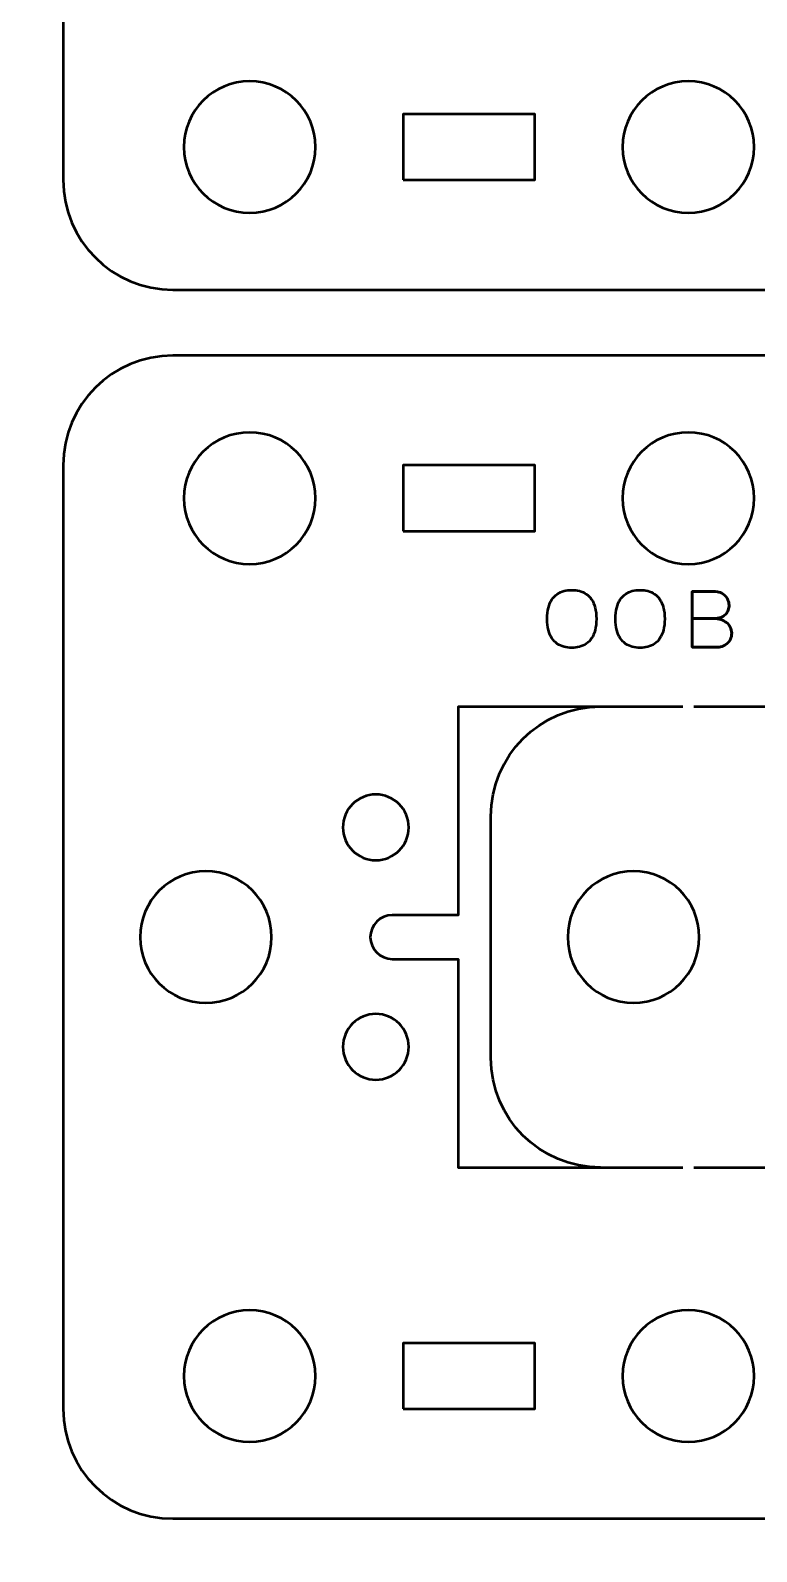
# Model space of a CAD drawing. Header units: centimetres. Extents: x -21 to 0, y -29.7 to 0.
# Drawn here: x -12.5 to -9.19, y -13.15 to -6.22 of the extents above; entities that cross this region are included whole.
import ezdxf

# ---------------------------------------------------------------- set-up
doc = ezdxf.new("R2010")
doc.units = ezdxf.units.CM
doc.header["$MEASUREMENT"] = 0
doc.layers.add('Layer 1', color=7, linetype='Continuous')

msp = doc.modelspace()

# ---------------------------------------------------------------- linework, layer by layer
at = {"layer": 'Layer 1', "color": 22, "lineweight": 53}
msp.add_open_spline([(-21.00003, -29.19995), (-21.00003, -29.19995), (-21.00003, -0.49992), (-21.00003, -0.49992), (-21.00003, -0.49992), (-21.00003, -0.22295), (-20.77694, 0.00004), (-20.49994, 0.00004), (-20.49994, 0.00004), (-20.49994, 0.00004), (-0.50008, 0.00004), (-0.50008, 0.00004), (-0.50008, 0.00004), (-0.22294, 0.00004), (0.00002, -0.22295), (0.00002, -0.49992), (0.00002, -0.49992), (0.00002, -0.49992), (0.00002, -29.19995), (0.00002, -29.19995), (0.00002, -29.19995), (0.00002, -29.47695), (-0.22294, -29.70004), (-0.50008, -29.70004), (-0.50008, -29.70004), (-0.50008, -29.70004), (-20.49994, -29.70004), (-20.49994, -29.70004), (-20.49994, -29.70004), (-20.77694, -29.70004), (-21.00003, -29.47695), (-21.00003, -29.19995)], degree=3, knots=[0, 0, 0, 0, 0.125, 0.125, 0.125, 0.125, 0.25, 0.25, 0.25, 0.25, 0.375, 0.375, 0.375, 0.375, 0.5, 0.5, 0.5, 0.5, 0.625, 0.625, 0.625, 0.625, 0.75, 0.75, 0.75, 0.75, 0.875, 0.875, 0.875, 0.875, 1, 1, 1, 1], dxfattribs=at)
at = {"layer": 'Layer 1', "color": 2, "lineweight": 53}
for points in [[(-5.1501, -2.09998), (-4.8731, -2.09998), (-4.65, -2.32307), (-4.65, -2.60007), (-4.65, -2.60007), (-4.65, -2.60007), (-4.65, -6.89993), (-4.65, -6.89993), (-4.65, -6.89993), (-4.65, -7.17706), (-4.8731, -7.40002), (-5.1501, -7.40002), (-5.1501, -7.40002), (-7.91669, -7.40002), (-9.08331, -7.40002), (-11.8499, -7.40002), (-11.8499, -7.40002), (-12.1269, -7.40002), (-12.35, -7.17693), (-12.35, -6.89993), (-12.35, -6.89993), (-12.35, -6.89993), (-12.35, -2.60007), (-12.35, -2.60007), (-12.35, -2.60007), (-12.35, -2.32294), (-12.1269, -2.09998), (-11.8499, -2.09998), (-11.8499, -2.09998), (-9.08331, -2.09998), (-7.91669, -2.09998), (-5.1501, -2.09998)], [(-5.1501, -7.69998), (-4.8731, -7.69998), (-4.65, -7.92307), (-4.65, -8.20007), (-4.65, -8.20007), (-4.65, -8.20007), (-4.65, -12.49993), (-4.65, -12.49993), (-4.65, -12.49993), (-4.65, -12.77706), (-4.8731, -13.00002), (-5.1501, -13.00002), (-5.1501, -13.00002), (-7.91669, -13.00002), (-9.08331, -13.00002), (-11.8499, -13.00002), (-11.8499, -13.00002), (-12.1269, -13.00002), (-12.35, -12.77693), (-12.35, -12.49993), (-12.35, -12.49993), (-12.35, -12.49993), (-12.35, -8.20007), (-12.35, -8.20007), (-12.35, -8.20007), (-12.35, -7.92294), (-12.1269, -7.69998), (-11.8499, -7.69998), (-11.8499, -7.69998), (-9.08331, -7.69998), (-7.91669, -7.69998), (-5.1501, -7.69998)]]:
    msp.add_open_spline(points, degree=3, knots=[0, 0, 0, 0, 0.125, 0.125, 0.125, 0.125, 0.25, 0.25, 0.25, 0.25, 0.375, 0.375, 0.375, 0.375, 0.5, 0.5, 0.5, 0.5, 0.625, 0.625, 0.625, 0.625, 0.75, 0.75, 0.75, 0.75, 0.875, 0.875, 0.875, 0.875, 1, 1, 1, 1], dxfattribs=at)
at = {"layer": 'Layer 1', "lineweight": 53}
for points in [[(-11.49997, -6.44999), (-11.3342, -6.44999), (-11.19997, -6.58422), (-11.19997, -6.75), (-11.19997, -6.75), (-11.19997, -6.91566), (-11.3342, -7.05), (-11.49997, -7.05), (-11.49997, -7.05), (-11.66563, -7.05), (-11.79997, -6.91566), (-11.79997, -6.75), (-11.79997, -6.75), (-11.79997, -6.58422), (-11.66563, -6.44999), (-11.49997, -6.44999)], [(-9.49991, -6.44999), (-9.33428, -6.44999), (-9.1999, -6.58422), (-9.1999, -6.75), (-9.1999, -6.75), (-9.1999, -6.91566), (-9.33428, -7.05), (-9.49991, -7.05), (-9.49991, -7.05), (-9.66568, -7.05), (-9.79991, -6.91566), (-9.79991, -6.75), (-9.79991, -6.75), (-9.79991, -6.58422), (-9.66568, -6.44999), (-9.49991, -6.44999)], [(-10.79995, -6.89993), (-10.79995, -6.89993), (-10.79995, -6.59992), (-10.79995, -6.59992), (-10.79995, -6.59992), (-10.79995, -6.59992), (-10.19996, -6.59992), (-10.19996, -6.59992), (-10.19996, -6.59992), (-10.19996, -6.59992), (-10.19996, -6.89993), (-10.19996, -6.89993), (-10.19996, -6.89993), (-10.19996, -6.89993), (-10.79995, -6.89993), (-10.79995, -6.89993)], [(-11.49997, -8.05001), (-11.3342, -8.05001), (-11.19997, -8.18433), (-11.19997, -8.35), (-11.19997, -8.35), (-11.19997, -8.51563), (-11.3342, -8.65), (-11.49997, -8.65), (-11.49997, -8.65), (-11.66563, -8.65), (-11.79997, -8.51563), (-11.79997, -8.35), (-11.79997, -8.35), (-11.79997, -8.18433), (-11.66563, -8.05001), (-11.49997, -8.05001)], [(-9.49991, -8.05001), (-9.33428, -8.05001), (-9.1999, -8.18433), (-9.1999, -8.35), (-9.1999, -8.35), (-9.1999, -8.51563), (-9.33428, -8.65), (-9.49991, -8.65), (-9.49991, -8.65), (-9.66568, -8.65), (-9.79991, -8.51563), (-9.79991, -8.35), (-9.79991, -8.35), (-9.79991, -8.18433), (-9.66568, -8.05001), (-9.49991, -8.05001)], [(-10.79995, -8.50007), (-10.79995, -8.50007), (-10.79995, -8.20007), (-10.79995, -8.20007), (-10.79995, -8.20007), (-10.79995, -8.20007), (-10.19996, -8.20007), (-10.19996, -8.20007), (-10.19996, -8.20007), (-10.19996, -8.20007), (-10.19996, -8.50007), (-10.19996, -8.50007), (-10.19996, -8.50007), (-10.19996, -8.50007), (-10.79995, -8.50007), (-10.79995, -8.50007)], [(-11.69997, -10.05001), (-11.5342, -10.05001), (-11.39997, -10.18433), (-11.39997, -10.35), (-11.39997, -10.35), (-11.39997, -10.51563), (-11.5342, -10.65), (-11.69997, -10.65), (-11.69997, -10.65), (-11.86563, -10.65), (-11.99997, -10.51563), (-11.99997, -10.35), (-11.99997, -10.35), (-11.99997, -10.18433), (-11.86563, -10.05001), (-11.69997, -10.05001)], [(-11.49997, -12.04999), (-11.3342, -12.04999), (-11.19997, -12.18422), (-11.19997, -12.35), (-11.19997, -12.35), (-11.19997, -12.51566), (-11.3342, -12.65), (-11.49997, -12.65), (-11.49997, -12.65), (-11.66563, -12.65), (-11.79997, -12.51566), (-11.79997, -12.35), (-11.79997, -12.35), (-11.79997, -12.18422), (-11.66563, -12.04999), (-11.49997, -12.04999)], [(-9.49991, -12.04999), (-9.33428, -12.04999), (-9.1999, -12.18422), (-9.1999, -12.35), (-9.1999, -12.35), (-9.1999, -12.51566), (-9.33428, -12.65), (-9.49991, -12.65), (-9.49991, -12.65), (-9.66568, -12.65), (-9.79991, -12.51566), (-9.79991, -12.35), (-9.79991, -12.35), (-9.79991, -12.18422), (-9.66568, -12.04999), (-9.49991, -12.04999)], [(-10.79995, -12.49993), (-10.79995, -12.49993), (-10.79995, -12.19992), (-10.79995, -12.19992), (-10.79995, -12.19992), (-10.79995, -12.19992), (-10.19996, -12.19992), (-10.19996, -12.19992), (-10.19996, -12.19992), (-10.19996, -12.19992), (-10.19996, -12.49993), (-10.19996, -12.49993), (-10.19996, -12.49993), (-10.19996, -12.49993), (-10.79995, -12.49993), (-10.79995, -12.49993)]]:
    msp.add_open_spline(points, degree=3, knots=[0, 0, 0, 0, 0.25, 0.25, 0.25, 0.25, 0.5, 0.5, 0.5, 0.5, 0.75, 0.75, 0.75, 0.75, 1, 1, 1, 1], dxfattribs=at)
at = {"layer": 'Layer 1', "color": 30, "lineweight": 53}
for points, knots in [([(-10.03142, -9.0316), (-10.01901, -9.03166), (-10.00725, -9.03019), (-9.99602, -9.0273), (-9.99602, -9.0273), (-9.98485, -9.02436), (-9.97462, -9.01978), (-9.96527, -9.01343), (-9.96527, -9.01343), (-9.95592, -9.00714), (-9.94781, -8.99885), (-9.94093, -8.98862), (-9.94093, -8.98862), (-9.93405, -8.97839), (-9.92876, -8.96598), (-9.92499, -8.9514), (-9.92499, -8.9514), (-9.92117, -8.93682), (-9.91929, -8.91982), (-9.91923, -8.90036), (-9.91923, -8.90036), (-9.91929, -8.8809), (-9.92117, -8.86391), (-9.92499, -8.84927), (-9.92499, -8.84927), (-9.92876, -8.83463), (-9.93405, -8.82216), (-9.94093, -8.81187), (-9.94093, -8.81187), (-9.94781, -8.80158), (-9.95592, -8.79323), (-9.96527, -8.78683), (-9.96527, -8.78683), (-9.97462, -8.78042), (-9.98485, -8.77577), (-9.99602, -8.77277), (-9.99602, -8.77277), (-10.00725, -8.76983), (-10.01901, -8.76836), (-10.03142, -8.76842), (-10.03142, -8.76842), (-10.04382, -8.76836), (-10.05558, -8.76983), (-10.06681, -8.77277), (-10.06681, -8.77277), (-10.07798, -8.77577), (-10.08821, -8.78042), (-10.09756, -8.78683), (-10.09756, -8.78683), (-10.10691, -8.79323), (-10.11502, -8.80158), (-10.1219, -8.81187), (-10.1219, -8.81187), (-10.12878, -8.82216), (-10.13407, -8.83463), (-10.13784, -8.84927), (-10.13784, -8.84927), (-10.14166, -8.86391), (-10.14354, -8.8809), (-10.1436, -8.90036), (-10.1436, -8.90036), (-10.14354, -8.91982), (-10.14166, -8.93682), (-10.13784, -8.9514), (-10.13784, -8.9514), (-10.13407, -8.96598), (-10.12878, -8.97839), (-10.1219, -8.98862), (-10.1219, -8.98862), (-10.11502, -8.99885), (-10.10691, -9.00714), (-10.09756, -9.01343), (-10.09756, -9.01343), (-10.08821, -9.01978), (-10.07798, -9.02436), (-10.06681, -9.0273), (-10.06681, -9.0273), (-10.05558, -9.03019), (-10.04382, -9.03166), (-10.03142, -9.0316)], [0, 0, 0, 0, 0.05, 0.05, 0.05, 0.05, 0.1, 0.1, 0.1, 0.1, 0.15, 0.15, 0.15, 0.15, 0.2, 0.2, 0.2, 0.2, 0.25, 0.25, 0.25, 0.25, 0.3, 0.3, 0.3, 0.3, 0.35, 0.35, 0.35, 0.35, 0.4, 0.4, 0.4, 0.4, 0.45, 0.45, 0.45, 0.45, 0.5, 0.5, 0.5, 0.5, 0.55, 0.55, 0.55, 0.55, 0.6, 0.6, 0.6, 0.6, 0.65, 0.65, 0.65, 0.65, 0.7, 0.7, 0.7, 0.7, 0.75, 0.75, 0.75, 0.75, 0.8, 0.8, 0.8, 0.8, 0.85, 0.85, 0.85, 0.85, 0.9, 0.9, 0.9, 0.9, 0.95, 0.95, 0.95, 0.95, 1, 1, 1, 1]), ([(-10.03142, -9.0316), (-10.01901, -9.03166), (-10.00725, -9.03019), (-9.99602, -9.0273), (-9.99602, -9.0273), (-9.98485, -9.02436), (-9.97462, -9.01978), (-9.96527, -9.01343), (-9.96527, -9.01343), (-9.95592, -9.00714), (-9.94781, -8.99885), (-9.94093, -8.98862), (-9.94093, -8.98862), (-9.93405, -8.97839), (-9.92876, -8.96598), (-9.92499, -8.9514), (-9.92499, -8.9514), (-9.92117, -8.93682), (-9.91929, -8.91982), (-9.91923, -8.90036), (-9.91923, -8.90036), (-9.91929, -8.8809), (-9.92117, -8.86391), (-9.92499, -8.84927), (-9.92499, -8.84927), (-9.92876, -8.83463), (-9.93405, -8.82216), (-9.94093, -8.81187), (-9.94093, -8.81187), (-9.94781, -8.80158), (-9.95592, -8.79323), (-9.96527, -8.78683), (-9.96527, -8.78683), (-9.97462, -8.78042), (-9.98485, -8.77577), (-9.99602, -8.77277), (-9.99602, -8.77277), (-10.00725, -8.76983), (-10.01901, -8.76836), (-10.03142, -8.76842), (-10.03142, -8.76842), (-10.04382, -8.76836), (-10.05558, -8.76983), (-10.06681, -8.77277), (-10.06681, -8.77277), (-10.07798, -8.77577), (-10.08821, -8.78042), (-10.09756, -8.78683), (-10.09756, -8.78683), (-10.10691, -8.79323), (-10.11502, -8.80158), (-10.1219, -8.81187), (-10.1219, -8.81187), (-10.12878, -8.82216), (-10.13407, -8.83463), (-10.13784, -8.84927), (-10.13784, -8.84927), (-10.14166, -8.86391), (-10.14354, -8.8809), (-10.1436, -8.90036), (-10.1436, -8.90036), (-10.14354, -8.91982), (-10.14166, -8.93682), (-10.13784, -8.9514), (-10.13784, -8.9514), (-10.13407, -8.96598), (-10.12878, -8.97839), (-10.1219, -8.98862), (-10.1219, -8.98862), (-10.11502, -8.99885), (-10.10691, -9.00714), (-10.09756, -9.01343), (-10.09756, -9.01343), (-10.08821, -9.01978), (-10.07798, -9.02436), (-10.06681, -9.0273), (-10.06681, -9.0273), (-10.05558, -9.03019), (-10.04382, -9.03166), (-10.03142, -9.0316)], [0, 0, 0, 0, 0.05, 0.05, 0.05, 0.05, 0.1, 0.1, 0.1, 0.1, 0.15, 0.15, 0.15, 0.15, 0.2, 0.2, 0.2, 0.2, 0.25, 0.25, 0.25, 0.25, 0.3, 0.3, 0.3, 0.3, 0.35, 0.35, 0.35, 0.35, 0.4, 0.4, 0.4, 0.4, 0.45, 0.45, 0.45, 0.45, 0.5, 0.5, 0.5, 0.5, 0.55, 0.55, 0.55, 0.55, 0.6, 0.6, 0.6, 0.6, 0.65, 0.65, 0.65, 0.65, 0.7, 0.7, 0.7, 0.7, 0.75, 0.75, 0.75, 0.75, 0.8, 0.8, 0.8, 0.8, 0.85, 0.85, 0.85, 0.85, 0.9, 0.9, 0.9, 0.9, 0.95, 0.95, 0.95, 0.95, 1, 1, 1, 1]), ([(-9.71992, -9.0316), (-9.70751, -9.03166), (-9.69575, -9.03019), (-9.68452, -9.0273), (-9.68452, -9.0273), (-9.67335, -9.02436), (-9.66312, -9.01978), (-9.65377, -9.01343), (-9.65377, -9.01343), (-9.64442, -9.00714), (-9.63631, -8.99885), (-9.62943, -8.98862), (-9.62943, -8.98862), (-9.62255, -8.97839), (-9.61726, -8.96598), (-9.61349, -8.9514), (-9.61349, -8.9514), (-9.60967, -8.93682), (-9.60779, -8.91982), (-9.60773, -8.90036), (-9.60773, -8.90036), (-9.60779, -8.8809), (-9.60967, -8.86391), (-9.61349, -8.84927), (-9.61349, -8.84927), (-9.61726, -8.83463), (-9.62255, -8.82216), (-9.62943, -8.81187), (-9.62943, -8.81187), (-9.63631, -8.80158), (-9.64442, -8.79323), (-9.65377, -8.78683), (-9.65377, -8.78683), (-9.66312, -8.78042), (-9.67335, -8.77577), (-9.68452, -8.77277), (-9.68452, -8.77277), (-9.69575, -8.76983), (-9.70751, -8.76836), (-9.71992, -8.76842), (-9.71992, -8.76842), (-9.73232, -8.76836), (-9.74408, -8.76983), (-9.75531, -8.77277), (-9.75531, -8.77277), (-9.76648, -8.77577), (-9.77671, -8.78042), (-9.78606, -8.78683), (-9.78606, -8.78683), (-9.79541, -8.79323), (-9.80352, -8.80158), (-9.8104, -8.81187), (-9.8104, -8.81187), (-9.81728, -8.82216), (-9.82257, -8.83463), (-9.82634, -8.84927), (-9.82634, -8.84927), (-9.83016, -8.86391), (-9.83204, -8.8809), (-9.8321, -8.90036), (-9.8321, -8.90036), (-9.83204, -8.91982), (-9.83016, -8.93682), (-9.82634, -8.9514), (-9.82634, -8.9514), (-9.82257, -8.96598), (-9.81728, -8.97839), (-9.8104, -8.98862), (-9.8104, -8.98862), (-9.80352, -8.99885), (-9.79541, -9.00714), (-9.78606, -9.01343), (-9.78606, -9.01343), (-9.77671, -9.01978), (-9.76648, -9.02436), (-9.75531, -9.0273), (-9.75531, -9.0273), (-9.74408, -9.03019), (-9.73232, -9.03166), (-9.71992, -9.0316)], [0, 0, 0, 0, 0.05, 0.05, 0.05, 0.05, 0.1, 0.1, 0.1, 0.1, 0.15, 0.15, 0.15, 0.15, 0.2, 0.2, 0.2, 0.2, 0.25, 0.25, 0.25, 0.25, 0.3, 0.3, 0.3, 0.3, 0.35, 0.35, 0.35, 0.35, 0.4, 0.4, 0.4, 0.4, 0.45, 0.45, 0.45, 0.45, 0.5, 0.5, 0.5, 0.5, 0.55, 0.55, 0.55, 0.55, 0.6, 0.6, 0.6, 0.6, 0.65, 0.65, 0.65, 0.65, 0.7, 0.7, 0.7, 0.7, 0.75, 0.75, 0.75, 0.75, 0.8, 0.8, 0.8, 0.8, 0.85, 0.85, 0.85, 0.85, 0.9, 0.9, 0.9, 0.9, 0.95, 0.95, 0.95, 0.95, 1, 1, 1, 1]), ([(-9.71992, -9.0316), (-9.70751, -9.03166), (-9.69575, -9.03019), (-9.68452, -9.0273), (-9.68452, -9.0273), (-9.67335, -9.02436), (-9.66312, -9.01978), (-9.65377, -9.01343), (-9.65377, -9.01343), (-9.64442, -9.00714), (-9.63631, -8.99885), (-9.62943, -8.98862), (-9.62943, -8.98862), (-9.62255, -8.97839), (-9.61726, -8.96598), (-9.61349, -8.9514), (-9.61349, -8.9514), (-9.60967, -8.93682), (-9.60779, -8.91982), (-9.60773, -8.90036), (-9.60773, -8.90036), (-9.60779, -8.8809), (-9.60967, -8.86391), (-9.61349, -8.84927), (-9.61349, -8.84927), (-9.61726, -8.83463), (-9.62255, -8.82216), (-9.62943, -8.81187), (-9.62943, -8.81187), (-9.63631, -8.80158), (-9.64442, -8.79323), (-9.65377, -8.78683), (-9.65377, -8.78683), (-9.66312, -8.78042), (-9.67335, -8.77577), (-9.68452, -8.77277), (-9.68452, -8.77277), (-9.69575, -8.76983), (-9.70751, -8.76836), (-9.71992, -8.76842), (-9.71992, -8.76842), (-9.73232, -8.76836), (-9.74408, -8.76983), (-9.75531, -8.77277), (-9.75531, -8.77277), (-9.76648, -8.77577), (-9.77671, -8.78042), (-9.78606, -8.78683), (-9.78606, -8.78683), (-9.79541, -8.79323), (-9.80352, -8.80158), (-9.8104, -8.81187), (-9.8104, -8.81187), (-9.81728, -8.82216), (-9.82257, -8.83463), (-9.82634, -8.84927), (-9.82634, -8.84927), (-9.83016, -8.86391), (-9.83204, -8.8809), (-9.8321, -8.90036), (-9.8321, -8.90036), (-9.83204, -8.91982), (-9.83016, -8.93682), (-9.82634, -8.9514), (-9.82634, -8.9514), (-9.82257, -8.96598), (-9.81728, -8.97839), (-9.8104, -8.98862), (-9.8104, -8.98862), (-9.80352, -8.99885), (-9.79541, -9.00714), (-9.78606, -9.01343), (-9.78606, -9.01343), (-9.77671, -9.01978), (-9.76648, -9.02436), (-9.75531, -9.0273), (-9.75531, -9.0273), (-9.74408, -9.03019), (-9.73232, -9.03166), (-9.71992, -9.0316)], [0, 0, 0, 0, 0.05, 0.05, 0.05, 0.05, 0.1, 0.1, 0.1, 0.1, 0.15, 0.15, 0.15, 0.15, 0.2, 0.2, 0.2, 0.2, 0.25, 0.25, 0.25, 0.25, 0.3, 0.3, 0.3, 0.3, 0.35, 0.35, 0.35, 0.35, 0.4, 0.4, 0.4, 0.4, 0.45, 0.45, 0.45, 0.45, 0.5, 0.5, 0.5, 0.5, 0.55, 0.55, 0.55, 0.55, 0.6, 0.6, 0.6, 0.6, 0.65, 0.65, 0.65, 0.65, 0.7, 0.7, 0.7, 0.7, 0.75, 0.75, 0.75, 0.75, 0.8, 0.8, 0.8, 0.8, 0.85, 0.85, 0.85, 0.85, 0.9, 0.9, 0.9, 0.9, 0.95, 0.95, 0.95, 0.95, 1, 1, 1, 1]), ([(-9.4825, -8.8986), (-9.4825, -8.8986), (-9.38478, -8.8986), (-9.38478, -8.8986), (-9.38478, -8.8986), (-9.37208, -8.89854), (-9.36126, -8.89678), (-9.35215, -8.89331), (-9.35215, -8.89331), (-9.34309, -8.8899), (-9.33574, -8.88525), (-9.33004, -8.87943), (-9.33004, -8.87943), (-9.32434, -8.87361), (-9.32022, -8.86702), (-9.31763, -8.85973), (-9.31763, -8.85973), (-9.31511, -8.8525), (-9.31393, -8.84498), (-9.31422, -8.83721), (-9.31422, -8.83721), (-9.31458, -8.82945), (-9.31622, -8.82193), (-9.31916, -8.81458), (-9.31916, -8.81458), (-9.32204, -8.80723), (-9.32639, -8.80058), (-9.3321, -8.79465), (-9.3321, -8.79465), (-9.3378, -8.78871), (-9.34492, -8.784), (-9.35356, -8.78053), (-9.35356, -8.78053), (-9.3622, -8.77701), (-9.37237, -8.77518), (-9.38407, -8.77513), (-9.38407, -8.77513), (-9.38407, -8.77513), (-9.4825, -8.77513), (-9.4825, -8.77513), (-9.4825, -8.77513), (-9.4825, -8.77513), (-9.4825, -9.02948), (-9.4825, -9.02948), (-9.4825, -9.02948), (-9.4825, -9.02948), (-9.3742, -9.02948), (-9.3742, -9.02948), (-9.3742, -9.02948), (-9.36408, -9.02948), (-9.35468, -9.02801), (-9.34597, -9.02513), (-9.34597, -9.02513), (-9.33727, -9.02219), (-9.32969, -9.01801), (-9.3231, -9.01243), (-9.3231, -9.01243), (-9.31658, -9.0069), (-9.31146, -9.0002), (-9.30781, -8.99226), (-9.30781, -8.99226), (-9.30417, -8.98432), (-9.30229, -8.97533), (-9.30223, -8.96527), (-9.30223, -8.96527), (-9.30246, -8.95516), (-9.30458, -8.94605), (-9.30864, -8.93787), (-9.30864, -8.93787), (-9.31269, -8.9297), (-9.31834, -8.92271), (-9.32563, -8.91683), (-9.32563, -8.91683), (-9.33292, -8.911), (-9.34162, -8.90648), (-9.35162, -8.90336), (-9.35162, -8.90336), (-9.36161, -8.90024), (-9.37267, -8.89866), (-9.38478, -8.8986), (-9.38478, -8.8986), (-9.37267, -8.89866), (-9.36161, -8.90024), (-9.35162, -8.90336), (-9.35162, -8.90336), (-9.34162, -8.90648), (-9.33292, -8.911), (-9.32563, -8.91683), (-9.32563, -8.91683), (-9.31834, -8.92271), (-9.31269, -8.9297), (-9.30864, -8.93787), (-9.30864, -8.93787), (-9.30458, -8.94605), (-9.30246, -8.95516), (-9.30223, -8.96527), (-9.30223, -8.96527), (-9.30229, -8.97533), (-9.30417, -8.98432), (-9.30781, -8.99226), (-9.30781, -8.99226), (-9.31146, -9.0002), (-9.31658, -9.0069), (-9.3231, -9.01243), (-9.3231, -9.01243), (-9.32969, -9.01801), (-9.33727, -9.02219), (-9.34597, -9.02513), (-9.34597, -9.02513), (-9.35468, -9.02801), (-9.36408, -9.02948), (-9.3742, -9.02948), (-9.3742, -9.02948), (-9.3742, -9.02948), (-9.4825, -9.02948), (-9.4825, -9.02948), (-9.4825, -9.02948), (-9.4825, -9.02948), (-9.4825, -8.77513), (-9.4825, -8.77513), (-9.4825, -8.77513), (-9.4825, -8.77513), (-9.38407, -8.77513), (-9.38407, -8.77513), (-9.38407, -8.77513), (-9.37237, -8.77518), (-9.3622, -8.77701), (-9.35356, -8.78053), (-9.35356, -8.78053), (-9.34492, -8.784), (-9.3378, -8.78871), (-9.3321, -8.79465), (-9.3321, -8.79465), (-9.32639, -8.80058), (-9.32204, -8.80723), (-9.31916, -8.81458), (-9.31916, -8.81458), (-9.31622, -8.82193), (-9.31458, -8.82945), (-9.31422, -8.83721), (-9.31422, -8.83721), (-9.31393, -8.84498), (-9.31511, -8.8525), (-9.31763, -8.85973), (-9.31763, -8.85973), (-9.32022, -8.86702), (-9.32434, -8.87361), (-9.33004, -8.87943), (-9.33004, -8.87943), (-9.33574, -8.88525), (-9.34309, -8.8899), (-9.35215, -8.89331), (-9.35215, -8.89331), (-9.36126, -8.89678), (-9.37208, -8.89854), (-9.38478, -8.8986), (-9.38478, -8.8986), (-9.38478, -8.8986), (-9.4825, -8.8986), (-9.4825, -8.8986)], [0, 0, 0, 0, 0.025, 0.025, 0.025, 0.025, 0.05, 0.05, 0.05, 0.05, 0.075, 0.075, 0.075, 0.075, 0.1, 0.1, 0.1, 0.1, 0.125, 0.125, 0.125, 0.125, 0.15, 0.15, 0.15, 0.15, 0.175, 0.175, 0.175, 0.175, 0.2, 0.2, 0.2, 0.2, 0.225, 0.225, 0.225, 0.225, 0.25, 0.25, 0.25, 0.25, 0.275, 0.275, 0.275, 0.275, 0.3, 0.3, 0.3, 0.3, 0.325, 0.325, 0.325, 0.325, 0.35, 0.35, 0.35, 0.35, 0.375, 0.375, 0.375, 0.375, 0.4, 0.4, 0.4, 0.4, 0.425, 0.425, 0.425, 0.425, 0.45, 0.45, 0.45, 0.45, 0.475, 0.475, 0.475, 0.475, 0.5, 0.5, 0.5, 0.5, 0.525, 0.525, 0.525, 0.525, 0.55, 0.55, 0.55, 0.55, 0.575, 0.575, 0.575, 0.575, 0.6, 0.6, 0.6, 0.6, 0.625, 0.625, 0.625, 0.625, 0.65, 0.65, 0.65, 0.65, 0.675, 0.675, 0.675, 0.675, 0.7, 0.7, 0.7, 0.7, 0.725, 0.725, 0.725, 0.725, 0.75, 0.75, 0.75, 0.75, 0.775, 0.775, 0.775, 0.775, 0.8, 0.8, 0.8, 0.8, 0.825, 0.825, 0.825, 0.825, 0.85, 0.85, 0.85, 0.85, 0.875, 0.875, 0.875, 0.875, 0.9, 0.9, 0.9, 0.9, 0.925, 0.925, 0.925, 0.925, 0.95, 0.95, 0.95, 0.95, 0.975, 0.975, 0.975, 0.975, 1, 1, 1, 1])]:
    msp.add_open_spline(points, degree=3, knots=knots, dxfattribs=at)
at = {"layer": 'Layer 1', "color": 250, "lineweight": 53}
for points, knots in [([(-9.525, -9.30002), (-9.525, -9.30002), (-10.55, -9.3), (-10.55, -9.3), (-10.55, -9.3), (-10.55, -9.3), (-10.55, -10.25002), (-10.55, -10.25002), (-10.55, -10.25002), (-10.55, -10.25002), (-10.85005, -10.25002), (-10.85005, -10.25002), (-10.85005, -10.25002), (-10.90526, -10.25002), (-10.95005, -10.29481), (-10.95005, -10.35002), (-10.95005, -10.35002), (-10.95005, -10.40523), (-10.90526, -10.45002), (-10.85005, -10.45002), (-10.85005, -10.45002), (-10.85005, -10.45002), (-10.55, -10.45002), (-10.55, -10.45002), (-10.55, -10.45002), (-10.55, -10.45002), (-10.55, -11.39999), (-10.55, -11.39999), (-10.55, -11.39999), (-10.55, -11.39999), (-9.525, -11.4), (-9.525, -11.4)], [0, 0, 0, 0, 0.125, 0.125, 0.125, 0.125, 0.25, 0.25, 0.25, 0.25, 0.375, 0.375, 0.375, 0.375, 0.5, 0.5, 0.5, 0.5, 0.625, 0.625, 0.625, 0.625, 0.75, 0.75, 0.75, 0.75, 0.875, 0.875, 0.875, 0.875, 1, 1, 1, 1]), ([(-9.8999, -11.40002), (-10.1769, -11.40002), (-10.4, -11.17693), (-10.4, -10.89993), (-10.4, -10.89993), (-10.4, -10.89993), (-10.4, -9.80007), (-10.4, -9.80007), (-10.4, -9.80007), (-10.4, -9.52294), (-10.1769, -9.29998), (-9.8999, -9.29998)], [0, 0, 0, 0, 0.3333333, 0.3333333, 0.3333333, 0.3333333, 0.6666667, 0.6666667, 0.6666667, 0.6666667, 1, 1, 1, 1]), ([(-10.92505, -9.70002), (-10.84243, -9.70002), (-10.77505, -9.76741), (-10.77505, -9.85003), (-10.77505, -9.85003), (-10.77505, -9.93263), (-10.84243, -10.00002), (-10.92505, -10.00002), (-10.92505, -10.00002), (-11.00767, -10.00002), (-11.07505, -9.93263), (-11.07505, -9.85003), (-11.07505, -9.85003), (-11.07505, -9.76741), (-11.00767, -9.70002), (-10.92505, -9.70002)], [0, 0, 0, 0, 0.25, 0.25, 0.25, 0.25, 0.5, 0.5, 0.5, 0.5, 0.75, 0.75, 0.75, 0.75, 1, 1, 1, 1]), ([(-9.74997, -10.05001), (-9.5842, -10.05001), (-9.44997, -10.18433), (-9.44997, -10.35), (-9.44997, -10.35), (-9.44997, -10.51563), (-9.5842, -10.65), (-9.74997, -10.65), (-9.74997, -10.65), (-9.91563, -10.65), (-10.04997, -10.51563), (-10.04997, -10.35), (-10.04997, -10.35), (-10.04997, -10.18433), (-9.91563, -10.05001), (-9.74997, -10.05001)], [0, 0, 0, 0, 0.25, 0.25, 0.25, 0.25, 0.5, 0.5, 0.5, 0.5, 0.75, 0.75, 0.75, 0.75, 1, 1, 1, 1]), ([(-10.92505, -10.70002), (-10.84243, -10.70002), (-10.77505, -10.76741), (-10.77505, -10.85002), (-10.77505, -10.85002), (-10.77505, -10.93263), (-10.84243, -11.00002), (-10.92505, -11.00002), (-10.92505, -11.00002), (-11.00767, -11.00002), (-11.07505, -10.93263), (-11.07505, -10.85002), (-11.07505, -10.85002), (-11.07505, -10.76741), (-11.00767, -10.70002), (-10.92505, -10.70002)], [0, 0, 0, 0, 0.25, 0.25, 0.25, 0.25, 0.5, 0.5, 0.5, 0.5, 0.75, 0.75, 0.75, 0.75, 1, 1, 1, 1])]:
    msp.add_open_spline(points, degree=3, knots=knots, dxfattribs=at)
for points in [[(-7.525, -9.30002), (-7.525, -9.30002), (-9.475, -9.30002), (-9.475, -9.30002)], [(-9.475, -11.4), (-9.475, -11.4), (-7.525, -11.4), (-7.525, -11.4)]]:
    msp.add_open_spline(points, degree=3, dxfattribs=at)

doc.saveas('drawing.dxf')
